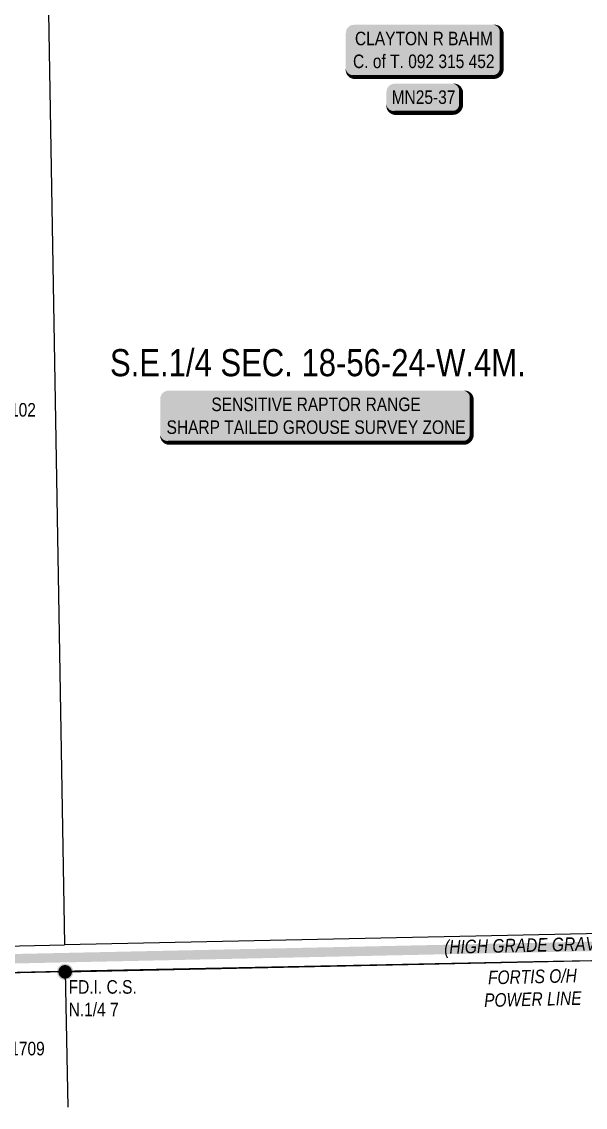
# Model space of a CAD drawing. Extents: x 88833 to 97610, y 5963373 to 5974710.
# Drawn here: x 94822 to 95238, y 5963373 to 5964175 of the extents above; entities that cross this region are included whole.
import ezdxf
from ezdxf.enums import TextEntityAlignment as Align

# ---------------------------------------------------------------- set-up
doc = ezdxf.new("R2010")
doc.units = 0
doc.header["$LTSCALE"] = 5
for name, color, linetype in [('AS-OWNER', 7, 'Continuous'), ('AS-POWER', 104, 'foc-POWER'), ('AS-POWER-T', 104, 'Continuous'), ('AS-ROADS', 254, 'Continuous'), ('AS-WILDLIFE-BLOCK', 131, 'Continuous'), ('C-SYMBOL', 7, 'Continuous'), ('L-MON', 1, 'Continuous'), ('L-SEC', 7, 'Continuous'), ('L-TITLEDB', 4, 'Continuous'), ('L-TITLEDB-T', 4, 'Continuous'), ('P-APEX RECON-LINE LIST', 240, 'Continuous')]:
    doc.layers.add(name, color=color, linetype=linetype)
doc.layers.add('T-TEXT', color=48, linetype='Continuous', lineweight=18)
doc.styles.add('100L', font='ARIALN.TTF', dxfattribs={"height": 10})
doc.styles.add('175L', font='ARIALN.TTF', dxfattribs={"height": 2})
doc.styles.add('80', font='ARIALN.TTF', dxfattribs={"height": 10})
doc.styles.add('80LS', font='ARIALNI.TTF', dxfattribs={"height": 10})
doc.styles.add('foc-LtypeFont', font='ARIALN.TTF', dxfattribs={"height": 7.35})
doc.linetypes.add('foc-POWER', pattern='A,6,-1,["P",foc-LtypeFont,S=0.2,R=0,X=-0.625,Y=-0.75],-1.24,4', length=12.24)

# ---------------------------------------------------------------- blocks, each defined once
blk = doc.blocks.new('*U452')
at = {"true_color": 0xffffa8}
h = blk.add_hatch(color=51, dxfattribs=at)
edge = h.paths.add_edge_path()
edge.add_line((-21.5, -11.5), (21.5, -11.5))
edge.add_arc((21.5, -5.5), 6, 270, 360)
edge.add_line((27.5, -5.5), (27.5, 4))
edge.add_arc((21.5, 4), 6, 0, 90)
edge.add_line((21.5, 10), (-21.5, 10))
edge.add_arc((-21.5, 4), 6, 90, 180)
edge.add_line((-27.5, 4), (-27.5, -5.5))
edge.add_arc((-21.5, -5.5), 6, 180, 270)
at = {"color": 240, "flags": 128}
blk.add_lwpolyline([(-21.5, -11.5, 3, 3, 0), (21.5, -11.5, 3, 3, 0.414214), (27.5, -5.5, 3, 3, 0), (27.5, 4, 3, 0, 0.414214), (21.5, 10, 0, 0, 0), (-21.5, 10, 0, 0, 0.414214), (-27.5, 4, 0, 0, 0), (-27.5, -5.5, 0, 3, 0.414214)], format="xyseb", close=True, dxfattribs=at)
for points in [[(-24.67, -8.43, 0, 10, 0), (0, 0, 5, 5, 0)], [(21.05, -6.93, 0, 10, 0), (0, 0, 5, 5, 0)]]:
    blk.add_lwpolyline(points, format="xyseb", dxfattribs=at)
at = {"color": 4, "style": '80'}
blk.add_attdef('OTHER_001', (-14.7, -5), '', height=10, dxfattribs=at)
blk = doc.blocks.new('*U485')
h = blk.add_hatch(color=59)
edge = h.paths.add_edge_path()
edge.add_line((-51.5, -20), (51.5, -20))
edge.add_arc((51.5, -14), 6, 270, 360)
edge.add_line((57.5, -14), (57.5, 12.5))
edge.add_arc((51.5, 12.5), 6, 0, 90)
edge.add_line((51.5, 18.5), (-51.5, 18.5))
edge.add_arc((-51.5, 12.5), 6, 90, 180)
edge.add_line((-57.5, 12.5), (-57.5, -14))
edge.add_arc((-51.5, -14), 6, 180, 270)
at = {"color": 1, "flags": 128}
blk.add_lwpolyline([(-51.5, -20, 3, 3, 0), (51.5, -20, 3, 3, 0.414214), (57.5, -14, 3, 3, 0), (57.5, 12.5, 3, 0, 0.414214), (51.5, 18.5, 0, 0, 0), (-51.5, 18.5, 0, 0, 0.414214), (-57.5, 12.5, 0, 0, 0), (-57.5, -14, 0, 3, 0.414214)], format="xyseb", close=True, dxfattribs=at)
blk.add_lwpolyline([(-56.05, -9.74, 0, 7.5, 0), (0, 0, 0, 0, 0)], format="xyseb", dxfattribs=at)
at = {"color": 1, "style": '80'}
blk.add_attdef('ENTER_TEXT_001', (-35.99, -5), '', height=10, dxfattribs=at)
blk = doc.blocks.new('fdia')
at = {"color": 255, "const_width": 1}
blk.add_lwpolyline([(-0.5, 0, 1), (0.5, 0, 1)], format="xyb", close=True, dxfattribs=at)
blk = doc.blocks.new('Fdiaa')
blk.add_blockref('fdia', (0, 0))
blk = doc.blocks.new('fdib')
at = {"color": 1, "const_width": 1.6}
blk.add_lwpolyline([(-0.4, 0, 1), (0.4, 0, 1)], format="xyb", close=True, dxfattribs=at)
at = {"color": 1}
blk.add_circle((0, 0), 0.8, dxfattribs=at)
blk = doc.blocks.new('Fdibb')
blk.add_blockref('fdib', (0, 0))
blk = doc.blocks.new('fdicc')
for name in ['Fdibb', 'Fdiaa']:
    blk.add_blockref(name, (0, 0))
blk = doc.blocks.new('FDI')
blk.add_blockref('fdicc', (0, 0))
blk = doc.blocks.new('*U851')
h = blk.add_hatch(color=255)
edge = h.paths.add_edge_path()
edge.add_line((-109, -20), (109, -20))
edge.add_arc((109, -14), 6, 270, 360)
edge.add_line((115, -14), (115, 12.5))
edge.add_arc((109, 12.5), 6, 0, 90)
edge.add_line((109, 18.5), (-109, 18.5))
edge.add_arc((-109, 12.5), 6, 90, 180)
edge.add_line((-115, 12.5), (-115, -14))
edge.add_arc((-109, -14), 6, 180, 270)
at = {"color": 131, "flags": 128}
blk.add_lwpolyline([(-109, -20, 3, 3, 0), (109, -20, 3, 3, 0.414214), (115, -14, 3, 3, 0), (115, 12.5, 3, 0, 0.414214), (109, 18.5, 0, 0, 0), (-109, 18.5, 0, 0, 0.414214), (-115, 12.5, 0, 0, 0), (-115, -14, 0, 3, 0.414214)], format="xyseb", close=True, dxfattribs=at)
at = {"color": 131, "style": '80'}
blk.add_attdef('ENTER_TEXT_001', (-35.99, -5), '', height=10, dxfattribs=at)

msp = doc.modelspace()

# ---------------------------------------------------------------- linework, layer by layer
at = {"layer": 'AS-POWER', "flags": 128}
msp.add_lwpolyline([(94752.07, 5963471.329), (94775.565, 5963471.825), (94775.6, 5963471.825), (94860.46, 5963473.822), (94945.466, 5963475.487), (95030.394, 5963477.303), (95114.768, 5963478.903), (95199.458, 5963480.75), (95284.39, 5963482.308), (95369.193, 5963484.127), (95453.865, 5963485.945), (95538.668, 5963487.763), (95608.925, 5963489.321), (95678.588, 5963490.748), (95765.543, 5963492.828), (95777.526, 5963493.105)], dxfattribs=at)
at = {"layer": 'AS-ROADS', "const_width": 7, "flags": 128}
msp.add_lwpolyline([(94751.858, 5963481.391), (95777.312, 5963503.365)], dxfattribs=at)
at = {"layer": 'L-SEC', "flags": 128}
for points in [[(94853.233, 5963493.188), (95658.531, 5963510.321)], [(94753.266, 5963490.781), (94853.212, 5963493.072)], [(94853.661, 5963473.089), (95658.959, 5963490.222)], [(94853.661, 5963473.089), (94753.687, 5963470.806)]]:
    msp.add_lwpolyline(points, dxfattribs=at)
at = {"layer": 'L-TITLEDB', "flags": 128}
for points in [[(94644.888, 5964291.77), (94839.324, 5964295.951), (94853.254, 5963493.189)], [(94853.661, 5963473.089), (94855.683, 5963373.109)]]:
    msp.add_lwpolyline(points, dxfattribs=at)

# ---------------------------------------------------------------- block references
at = {"layer": 'AS-OWNER', "color": 5}
ref = msp.add_blockref('*U485', (95118.316, 5964153.711), dxfattribs=at)
ref.add_attrib('ENTER_TEXT_001', 'CLAYTON R BAHM', (95067.559, 5964157.129), dxfattribs={"layer": '0', "color": 1, "height": 10, "style": '80'})
ref.add_attrib('ENTER_TEXT_002', 'C. of T. 092 315 452', (95066.116, 5964140.285), dxfattribs={"layer": '0', "color": 1, "height": 10, "style": '80'})
at = {"layer": 'AS-WILDLIFE-BLOCK'}
ref = msp.add_blockref('*U851', (95038.807, 5963883.637), dxfattribs=dict(at, xscale=0.9992045070000001, yscale=0.9992045070000001, zscale=0.9992045070000001))
ref.add_attrib('ENTER_TEXT_001', 'SENSITIVE RAPTOR RANGE', (94961.583, 5963887.053), dxfattribs={"layer": '0', "color": 131, "height": 9.99205, "style": '80'})
ref.add_attrib('ENTER_TEXT_002', 'SHARP TAILED GROUSE SURVEY ZONE', (94928.513, 5963870.222), dxfattribs={"layer": '0', "color": 131, "height": 9.99205, "style": '80'})
at = {"layer": 'L-MON', "color": 5, "xscale": 5, "yscale": 5, "zscale": 5}
msp.add_blockref('FDI', (94853.661, 5963473.089), dxfattribs=at)
at = {"layer": 'P-APEX RECON-LINE LIST'}
ref = msp.add_blockref('*U452', (95118.316, 5964118.75), dxfattribs=at)
ref.add_attrib('OTHER_001', 'MN25-37', (95094.609, 5964113.815), dxfattribs={"layer": '0', "color": 4, "height": 10, "style": '80'})

# ---------------------------------------------------------------- texts
at = {"layer": 'C-SYMBOL', "color": 3, "style": '175L'}
msp.add_text('S.E.1/4 SEC. 18-56-24-W.4M.', height=20, dxfattribs=at).set_placement((95040.177, 5963906.806), align=Align.BOTTOM_CENTER)
at = {"layer": 'L-TITLEDB-T', "char_height": 9.99205, "attachment_point": 1, "style": '100L'}
for s, insert in [('\\pi31.18; LOT 2\\P\\pi24.927;BLOCK 2\\P\\pi8.7083;PLAN 102 6102', (94742.538, 5963926.313)), ('\\pi33.181;LOT 2\\P\\pi8.664;PLAN 932 1709', (94749.125, 5963438.102))]:
    msp.add_mtext_dynamic_manual_height_columns(s, width=96.75316, gutter_width=55, heights=[0], dxfattribs=dict(at, insert=insert))
at = {"layer": 'T-TEXT', "insert": (95198.163, 5963497.87), "char_height": 10, "width": 135.64186, "attachment_point": 2, "rotation": 1.328134, "style": '80LS'}
msp.add_mtext('(HIGH GRADE GRAVEL)', dxfattribs=at)

# ---------------------------------------------------------------- next in the draw order: texts
at = {"layer": 'AS-POWER-T', "insert": (95162.053, 5963473.76), "char_height": 10, "attachment_point": 1, "rotation": 1.331335, "style": '100L', "bg_fill": 3, "box_fill_scale": 1.1, "bg_fill_color": 256, "bg_fill_transparency": 0}
msp.add_mtext_dynamic_manual_height_columns('\\pi3.58;{\\fArial Narrow|b0|i1|c0|p34;FORTIS O/H\\P\\pi0.32626;POWER LINE}', width=72.5352, gutter_width=55, heights=[0], dxfattribs=at)
at = {"layer": 'L-MON', "insert": (94856.22, 5963466.974), "char_height": 10, "attachment_point": 1, "style": '100L', "bg_fill": 3, "box_fill_scale": 1.1, "bg_fill_color": 256, "bg_fill_transparency": 0}
msp.add_mtext_dynamic_manual_height_columns('FD.I. C.S.\\PN.1/4 7', width=52.42301, gutter_width=50, heights=[0], dxfattribs=at)

doc.saveas('drawing.dxf')
